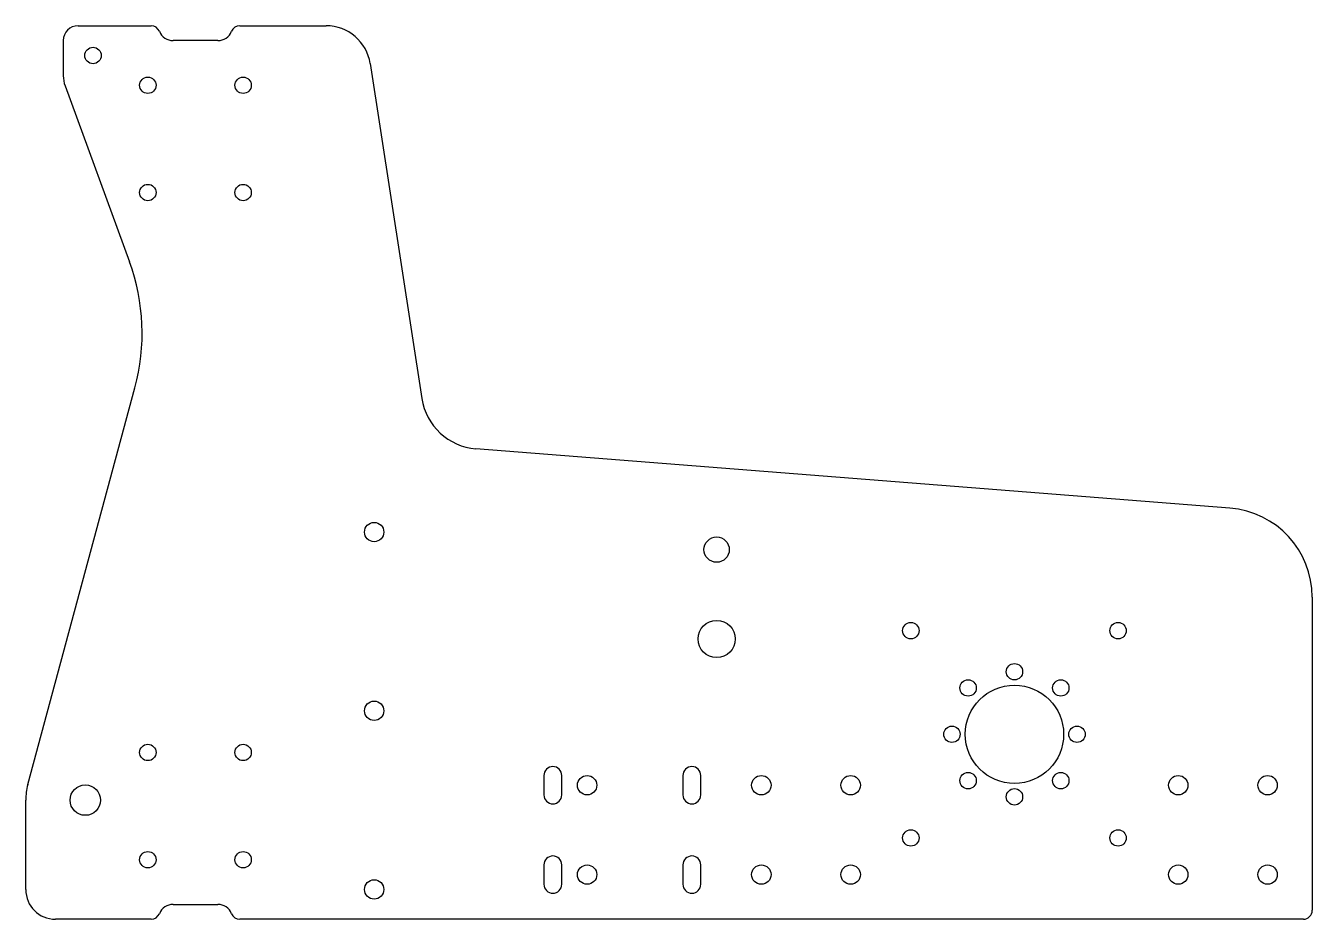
# Model space of a CAD drawing. Header units: millimetres. Extents: x -342 to 90, y -30 to 270.
import ezdxf

# ---------------------------------------------------------------- set-up
doc = ezdxf.new("R2010")
doc.units = ezdxf.units.MM

msp = doc.modelspace()

# ---------------------------------------------------------------- linework, layer by layer
for p, q in [((-324.41, 270), (-299.92, 270)), ((-270.08, 270), (-241.15, 270)), ((-329.41, 265), (-329.41, 253.23)), ((-277.5, 265), (-292.5, 265)), ((-226.33, 257.28), (-209, 144.85)), ((-328.8, 249.79), (-307.18, 190.78)), ((-341.31, 15.21), (-305.33, 148.45)), ((62.35, 108.03), (-190.81, 127.96)), ((90, 78.13), (90, -27)), ((-168, 18.25), (-168, 11.75)), ((-162, 11.75), (-162, 18.25)), ((-121.32, 18.25), (-121.32, 11.75)), ((-115.32, 11.75), (-115.32, 18.25)), ((-342, -20), (-342, 10)), ((-168, -11.75), (-168, -18.25)), ((-162, -18.25), (-162, -11.75)), ((-121.32, -11.75), (-121.32, -18.25)), ((-115.32, -18.25), (-115.32, -11.75)), ((-292.5, -25), (-277.5, -25)), ((-299.92, -30), (-332, -30)), ((87, -30), (-270.08, -30))]:
    msp.add_line(p, q)
for centre, radius in [((-319.41, 260), 2.75), ((-301, 250), 2.75), ((-269, 250), 2.75), ((-301, 214), 2.75), ((-269, 214), 2.75), ((-225, 100), 3.25), ((-110, 94.1), 4.25), ((-110, 64.1), 6.25), ((-44.8, 66.9), 2.75), ((24.8, 66.9), 2.75), ((-10, 53.1), 2.75), ((-25.56, 47.66), 2.75), ((-10, 32.1), 16.5), ((5.56, 47.66), 2.75), ((-225, 40), 3.25), ((-31, 32.1), 2.75), ((11, 32.1), 2.75), ((-301, 26), 2.75), ((-269, 26), 2.75), ((-153.5, 15), 3.25), ((-95, 15), 3.25), ((-65, 15), 3.25), ((-25.56, 16.54), 2.75), ((5.56, 16.54), 2.75), ((45, 15), 3.25), ((75, 15), 3.25), ((-322, 10), 5.1), ((-10, 11.1), 2.75), ((-44.8, -2.7), 2.75), ((24.8, -2.7), 2.75), ((-301, -10), 2.75), ((-269, -10), 2.75), ((-153.5, -15), 3.25), ((-95, -15), 3.25), ((-65, -15), 3.25), ((45, -15), 3.25), ((75, -15), 3.25), ((-225, -20), 3.25)]:
    msp.add_circle(centre, radius)
for centre, radius, start, end in [((-324.41, 265), 5, 90, 180), ((-299.92, 267), 3, 22.0243, 90), ((-292.5, 270), 5, -157.9757, -90), ((-277.5, 270), 5, -90, -22.0243), ((-270.08, 267), 3, 90, 157.9757), ((-241.15, 255), 15, 8.7582, 90), ((-319.41, 253.23), 10, 180, -159.8805), ((-372.91, 166.7), 70, -15.1122, 20.1195), ((-189.24, 147.9), 20, -171.2418, -94.5006), ((60, 78.13), 30, 0, 85.4994), ((-165, 18.25), 3, 0, 180), ((-118.32, 18.25), 3, 0, 180), ((-322, 10), 20, 164.8886, -180), ((-165, 11.75), 3, 180, 0), ((-118.32, 11.75), 3, 180, 0), ((-165, -11.75), 3, 0, 180), ((-118.32, -11.75), 3, 0, 180), ((-332, -20), 10, 180, -90), ((-165, -18.25), 3, 180, 0), ((-118.32, -18.25), 3, 180, 0), ((-292.5, -30), 5, 90, 157.9757), ((-277.5, -30), 5, 22.0243, 90), ((-299.92, -27), 3, -90, -22.0243), ((-270.08, -27), 3, -157.9757, -90), ((87, -27), 3, -90, 0)]:
    msp.add_arc(centre, radius, start, end)

doc.saveas('drawing.dxf')
